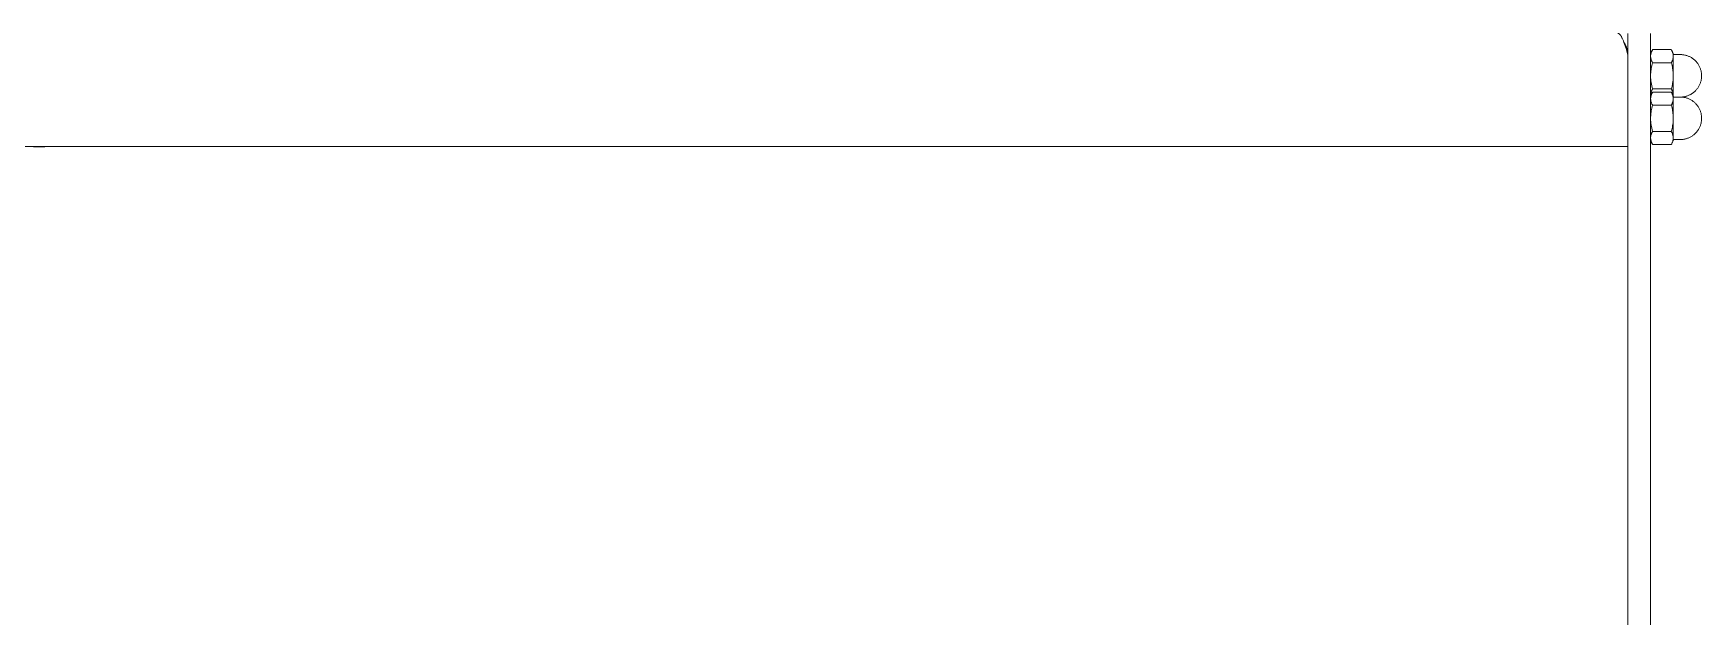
# Model space of a CAD drawing. Header units: millimetres. Extents: x -402 to 3954, y -41 to 3282.
# Drawn here: x 1128 to 1717, y 2679 to 2885 of the extents above; entities that cross this region are included whole.
import ezdxf

# ---------------------------------------------------------------- set-up
doc = ezdxf.new("R2010")
doc.units = ezdxf.units.MM
doc.layers.add('ZANO_R', color=7, linetype='Continuous', lineweight=0)

msp = doc.modelspace()

# ---------------------------------------------------------------- linework, layer by layer
at = {"layer": 'ZANO_R'}
for p, q in [((1687.05, 2885.04), (1687.03, 2885.04)), ((1687.08, 2885.04), (1687.05, 2885.04)), ((1687.1, 2885.04), (1687.08, 2885.04)), ((1687.12, 2885.04), (1687.1, 2885.04)), ((1687.14, 2885.03), (1687.12, 2885.04)), ((1687.17, 2885.03), (1687.14, 2885.03)), ((1687.19, 2885.02), (1687.17, 2885.03)), ((1687.21, 2885.02), (1687.19, 2885.02)), ((1687.22, 2885.01), (1687.21, 2885.02)), ((1687.24, 2885.01), (1687.22, 2885.01)), ((1687.25, 2885.01), (1687.24, 2885.01)), ((1687.26, 2885), (1687.25, 2885.01)), ((1687.29, 2884.99), (1687.26, 2885)), ((1687.32, 2884.98), (1687.29, 2884.99)), ((1687.34, 2884.97), (1687.32, 2884.98)), ((1687.37, 2884.96), (1687.34, 2884.97)), ((1687.39, 2884.95), (1687.37, 2884.96)), ((1687.41, 2884.94), (1687.39, 2884.95)), ((1687.44, 2884.92), (1687.41, 2884.94)), ((1687.47, 2884.9), (1687.44, 2884.92)), ((1687.49, 2884.89), (1687.47, 2884.9)), ((1687.52, 2884.87), (1687.49, 2884.89)), ((1687.54, 2884.85), (1687.52, 2884.87)), ((1687.57, 2884.83), (1687.54, 2884.85)), ((1687.59, 2884.81), (1687.57, 2884.83)), ((1687.62, 2884.79), (1687.59, 2884.81)), ((1687.64, 2884.77), (1687.62, 2884.79)), ((1687.66, 2884.75), (1687.64, 2884.77)), ((1687.71, 2884.71), (1687.66, 2884.75)), ((1687.75, 2884.67), (1687.71, 2884.71)), ((1687.8, 2884.62), (1687.75, 2884.67)), ((1687.85, 2884.56), (1687.8, 2884.62)), ((1687.91, 2884.49), (1687.85, 2884.56)), ((1687.96, 2884.43), (1687.91, 2884.49)), ((1688.01, 2884.36), (1687.96, 2884.43)), ((1688.06, 2884.29), (1688.01, 2884.36)), ((1688.11, 2884.22), (1688.06, 2884.29)), ((1688.2, 2884.07), (1688.11, 2884.22)), ((1688.31, 2883.89), (1688.2, 2884.07)), ((1688.41, 2883.7), (1688.31, 2883.89)), ((1688.51, 2883.51), (1688.41, 2883.7)), ((1690.63, 2885.04), (1690.63, 2877.44)), ((1698.63, 2875.04), (1698.63, 2885.04)), ((1688.61, 2883.32), (1688.51, 2883.51)), ((1688.71, 2883.08), (1688.61, 2883.32)), ((1688.82, 2882.85), (1688.71, 2883.08)), ((1689.01, 2882.38), (1688.82, 2882.85)), ((1689.24, 2881.77), (1689.01, 2882.38)), ((1689.2, 2881.88), (1689.35, 2881.67)), ((1689.46, 2881.16), (1689.24, 2881.77)), ((1689.35, 2881.67), (1689.49, 2881.45)), ((1689.96, 2879.65), (1689.46, 2881.16)), ((1689.49, 2881.45), (1689.62, 2881.23)), ((1689.62, 2881.23), (1689.74, 2881)), ((1689.74, 2881), (1689.86, 2880.78)), ((1689.86, 2880.78), (1689.97, 2880.54)), ((1690.63, 2877.44), (1689.96, 2879.65)), ((1689.97, 2880.54), (1690.07, 2880.31)), ((1690.07, 2880.31), (1690.16, 2880.07)), ((1690.16, 2880.07), (1690.25, 2879.83)), ((1690.25, 2879.83), (1690.3, 2879.65)), ((1690.31, 2879.65), (1690.37, 2879.41)), ((1690.37, 2879.41), (1690.43, 2879.17)), ((1690.43, 2879.17), (1690.49, 2878.92)), ((1690.49, 2878.92), (1690.52, 2878.74)), ((1690.52, 2878.74), (1690.55, 2878.56)), ((1690.55, 2878.56), (1690.57, 2878.37)), ((1690.57, 2878.37), (1690.6, 2878.19)), ((1690.59, 2878.19), (1690.61, 2878)), ((1690.61, 2878), (1690.62, 2877.82)), ((1690.62, 2877.82), (1690.63, 2877.63)), ((1698.63, 2878.04), (1699.26, 2879.14)), ((1698.72, 2877.73), (1698.75, 2877.88)), ((1698.75, 2877.88), (1698.79, 2878.03)), ((1698.79, 2878.03), (1698.83, 2878.17)), ((1698.83, 2878.17), (1698.88, 2878.32)), ((1698.88, 2878.32), (1698.93, 2878.46)), ((1698.93, 2878.46), (1698.99, 2878.6)), ((1698.99, 2878.6), (1699.05, 2878.74)), ((1699.05, 2878.74), (1699.12, 2878.88)), ((1699.12, 2878.88), (1699.19, 2879.02)), ((1699.19, 2879.02), (1699.27, 2879.15)), ((1699.27, 2879.15), (1699.35, 2879.28)), ((1705.92, 2879.28), (1699.35, 2879.28)), ((1705.92, 2879.28), (1706, 2879.15)), ((1706, 2879.15), (1706.07, 2879.02)), ((1706.63, 2878.04), (1706, 2879.14)), ((1706.07, 2879.02), (1706.14, 2878.88)), ((1706.14, 2878.88), (1706.21, 2878.74)), ((1706.21, 2878.74), (1706.27, 2878.6)), ((1706.27, 2878.6), (1706.33, 2878.46)), ((1706.33, 2878.46), (1706.38, 2878.32)), ((1706.38, 2878.32), (1706.43, 2878.17)), ((1706.43, 2878.17), (1706.47, 2878.03)), ((1706.47, 2878.03), (1706.51, 2877.88)), ((1706.51, 2877.88), (1706.54, 2877.73)), ((1706.63, 2876.97), (1706.63, 2878.04)), ((1706.63, 2877.77), (1706.63, 2877.77)), ((1706.63, 2877.77), (1706.63, 2877.76)), ((1690.63, 2875.04), (1690.63, 2877.44)), ((1690.63, 2485.04), (1690.63, 2875.04)), ((1698.63, 2876.97), (1698.64, 2877.12)), ((1698.65, 2876.71), (1698.63, 2876.86)), ((1698.63, 2875.04), (1698.63, 2485.04)), ((1698.64, 2877.12), (1698.65, 2877.27)), ((1698.65, 2877.27), (1698.67, 2877.43)), ((1698.66, 2876.55), (1698.65, 2876.71)), ((1698.69, 2876.4), (1698.66, 2876.55)), ((1698.67, 2877.43), (1698.69, 2877.58)), ((1698.69, 2877.58), (1698.72, 2877.73)), ((1698.71, 2876.24), (1698.69, 2876.4)), ((1698.75, 2876.09), (1698.71, 2876.24)), ((1698.72, 2871.64), (1698.79, 2872.13)), ((1698.79, 2875.94), (1698.75, 2876.09)), ((1698.83, 2875.79), (1698.79, 2875.94)), ((1698.79, 2872.13), (1698.87, 2872.62)), ((1698.88, 2875.64), (1698.83, 2875.79)), ((1698.87, 2872.62), (1698.97, 2873.14)), ((1698.93, 2875.5), (1698.88, 2875.64)), ((1698.99, 2875.35), (1698.93, 2875.5)), ((1698.97, 2873.14), (1699.08, 2873.65)), ((1699.05, 2875.21), (1698.99, 2875.35)), ((1699.12, 2875.07), (1699.05, 2875.21)), ((1699.08, 2873.65), (1699.21, 2874.16)), ((1699.19, 2874.93), (1699.12, 2875.07)), ((1699.27, 2874.79), (1699.19, 2874.93)), ((1699.21, 2874.16), (1699.35, 2874.66)), ((1699.35, 2874.66), (1699.27, 2874.79)), ((1699.35, 2874.66), (1705.92, 2874.66)), ((1706, 2874.79), (1705.92, 2874.66)), ((1705.92, 2874.66), (1706.06, 2874.16)), ((1706.07, 2874.92), (1706, 2874.79)), ((1706.06, 2874.16), (1706.18, 2873.65)), ((1706.14, 2875.06), (1706.07, 2874.92)), ((1706.21, 2875.2), (1706.14, 2875.06)), ((1706.18, 2873.65), (1706.3, 2873.14)), ((1706.27, 2875.34), (1706.21, 2875.2)), ((1706.33, 2875.48), (1706.27, 2875.34)), ((1706.3, 2873.14), (1706.4, 2872.62)), ((1706.38, 2875.62), (1706.33, 2875.48)), ((1706.43, 2875.77), (1706.38, 2875.62)), ((1706.4, 2872.62), (1706.47, 2872.2)), ((1706.47, 2875.91), (1706.43, 2875.77)), ((1706.51, 2876.06), (1706.47, 2875.91)), ((1706.47, 2872.2), (1706.53, 2871.77)), ((1706.54, 2876.21), (1706.51, 2876.06)), ((1706.54, 2877.73), (1706.57, 2877.58)), ((1706.57, 2876.36), (1706.54, 2876.21)), ((1706.57, 2877.58), (1706.59, 2877.43)), ((1706.59, 2876.51), (1706.57, 2876.36)), ((1706.59, 2877.43), (1706.61, 2877.27)), ((1706.61, 2876.66), (1706.59, 2876.51)), ((1706.61, 2877.27), (1706.62, 2877.12)), ((1706.62, 2876.82), (1706.61, 2876.66)), ((1706.62, 2877.12), (1706.63, 2876.97)), ((1706.63, 2876.97), (1706.62, 2876.82)), ((1706.63, 2877.76), (1706.64, 2877.75)), ((1706.63, 2870.29), (1706.63, 2876.97)), ((1706.64, 2877.75), (1706.64, 2877.74)), ((1706.64, 2877.74), (1706.64, 2877.73)), ((1706.64, 2877.73), (1706.64, 2877.72)), ((1706.64, 2877.72), (1706.64, 2877.71)), ((1706.64, 2877.71), (1706.65, 2877.71)), ((1706.65, 2877.71), (1706.65, 2877.7)), ((1706.65, 2877.7), (1706.65, 2877.69)), ((1706.65, 2877.69), (1706.66, 2877.68)), ((1706.66, 2877.68), (1706.66, 2877.67)), ((1706.66, 2877.67), (1706.67, 2877.67)), ((1706.67, 2877.67), (1706.67, 2877.66)), ((1706.67, 2877.66), (1706.67, 2877.65)), ((1706.67, 2877.65), (1706.68, 2877.64)), ((1706.68, 2877.64), (1706.68, 2877.64)), ((1706.68, 2877.64), (1706.69, 2877.63)), ((1706.69, 2877.63), (1706.7, 2877.62)), ((1706.7, 2877.62), (1706.7, 2877.62)), ((1706.7, 2877.62), (1706.71, 2877.61)), ((1706.71, 2877.61), (1706.71, 2877.61)), ((1706.71, 2877.61), (1706.72, 2877.6)), ((1706.72, 2877.6), (1706.73, 2877.59)), ((1706.73, 2877.59), (1706.73, 2877.59)), ((1706.73, 2877.59), (1706.74, 2877.58)), ((1706.74, 2877.58), (1706.75, 2877.58)), ((1706.75, 2877.58), (1706.76, 2877.58)), ((1706.76, 2877.58), (1706.76, 2877.57)), ((1706.76, 2877.57), (1706.77, 2877.57)), ((1706.77, 2877.57), (1706.78, 2877.56)), ((1706.78, 2877.56), (1706.79, 2877.56)), ((1706.79, 2877.56), (1706.8, 2877.56)), ((1706.8, 2877.56), (1706.8, 2877.55)), ((1706.8, 2877.55), (1706.81, 2877.55)), ((1706.81, 2877.55), (1706.82, 2877.55)), ((1706.82, 2877.55), (1706.83, 2877.55)), ((1706.83, 2877.55), (1706.84, 2877.55)), ((1706.84, 2877.55), (1706.85, 2877.54)), ((1706.85, 2877.54), (1706.86, 2877.54)), ((1706.86, 2877.54), (1706.86, 2877.54)), ((1706.86, 2877.54), (1706.87, 2877.54)), ((1706.87, 2877.54), (1706.88, 2877.54)), ((1709.13, 2877.54), (1706.88, 2877.54)), ((1709.13, 2877.54), (1709.39, 2877.54)), ((1709.39, 2877.54), (1709.64, 2877.52)), ((1709.64, 2877.52), (1709.9, 2877.5)), ((1709.9, 2877.5), (1710.15, 2877.47)), ((1710.15, 2877.47), (1710.41, 2877.43)), ((1710.41, 2877.43), (1710.66, 2877.38)), ((1710.66, 2877.38), (1710.91, 2877.33)), ((1710.91, 2877.33), (1711.15, 2877.26)), ((1711.15, 2877.26), (1711.4, 2877.19)), ((1711.4, 2877.19), (1711.64, 2877.11)), ((1711.64, 2877.11), (1711.88, 2877.02)), ((1711.88, 2877.02), (1712.12, 2876.92)), ((1712.12, 2876.92), (1712.35, 2876.81)), ((1712.35, 2876.81), (1712.58, 2876.7)), ((1712.58, 2876.7), (1712.81, 2876.58)), ((1712.81, 2876.58), (1713.03, 2876.45)), ((1713.03, 2876.45), (1713.24, 2876.31)), ((1713.24, 2876.31), (1713.46, 2876.17)), ((1713.46, 2876.17), (1713.66, 2876.02)), ((1713.66, 2876.02), (1713.86, 2875.86)), ((1713.86, 2875.86), (1714.06, 2875.69)), ((1714.06, 2875.69), (1714.25, 2875.52)), ((1714.25, 2875.52), (1714.43, 2875.34)), ((1714.43, 2875.34), (1714.61, 2875.16)), ((1714.61, 2875.16), (1714.78, 2874.97)), ((1714.78, 2874.97), (1714.95, 2874.77)), ((1714.95, 2874.77), (1715.11, 2874.57)), ((1715.11, 2874.57), (1715.26, 2874.37)), ((1715.26, 2874.37), (1715.4, 2874.15)), ((1715.4, 2874.15), (1715.54, 2873.94)), ((1715.54, 2873.94), (1715.67, 2873.72)), ((1715.67, 2873.72), (1715.79, 2873.49)), ((1715.79, 2873.49), (1715.9, 2873.26)), ((1715.9, 2873.26), (1716.01, 2873.03)), ((1716.01, 2873.03), (1716.11, 2872.79)), ((1716.11, 2872.79), (1716.2, 2872.55)), ((1716.2, 2872.55), (1716.28, 2872.31)), ((1716.28, 2872.31), (1716.35, 2872.07)), ((1716.35, 2872.07), (1716.42, 2871.82)), ((1698.63, 2870.15), (1698.65, 2870.65)), ((1698.63, 2870.24), (1698.63, 2870.33)), ((1698.65, 2869.36), (1698.63, 2869.93)), ((1698.65, 2870.65), (1698.68, 2871.15)), ((1698.69, 2868.79), (1698.65, 2869.36)), ((1698.68, 2871.15), (1698.72, 2871.64)), ((1698.75, 2868.22), (1698.69, 2868.79)), ((1698.83, 2867.65), (1698.75, 2868.22)), ((1698.93, 2867.09), (1698.83, 2867.65)), ((1699.05, 2866.53), (1698.93, 2867.09)), ((1699.19, 2865.97), (1699.05, 2866.53)), ((1706.19, 2866.43), (1706.06, 2865.92)), ((1706.3, 2866.94), (1706.19, 2866.43)), ((1706.4, 2867.45), (1706.3, 2866.94)), ((1706.48, 2867.96), (1706.4, 2867.45)), ((1706.54, 2868.48), (1706.48, 2867.96)), ((1706.53, 2871.77), (1706.57, 2871.34)), ((1706.59, 2869), (1706.54, 2868.48)), ((1706.57, 2871.34), (1706.6, 2870.91)), ((1706.62, 2869.52), (1706.59, 2869)), ((1706.6, 2870.91), (1706.62, 2870.47)), ((1706.62, 2870.47), (1706.63, 2870.04)), ((1706.63, 2870.04), (1706.62, 2869.52)), ((1706.63, 2863.16), (1706.63, 2869.87)), ((1715.54, 2866.14), (1715.4, 2865.93)), ((1715.67, 2866.37), (1715.54, 2866.14)), ((1715.79, 2866.59), (1715.67, 2866.37)), ((1715.9, 2866.82), (1715.79, 2866.59)), ((1716.01, 2867.05), (1715.9, 2866.82)), ((1716.11, 2867.29), (1716.01, 2867.05)), ((1716.2, 2867.53), (1716.11, 2867.29)), ((1716.28, 2867.77), (1716.2, 2867.53)), ((1716.35, 2868.02), (1716.28, 2867.77)), ((1716.42, 2868.27), (1716.35, 2868.02)), ((1716.42, 2871.82), (1716.47, 2871.57)), ((1716.47, 2868.52), (1716.42, 2868.27)), ((1716.47, 2871.57), (1716.52, 2871.32)), ((1716.52, 2868.77), (1716.47, 2868.52)), ((1716.52, 2871.32), (1716.56, 2871.06)), ((1716.56, 2869.02), (1716.52, 2868.77)), ((1716.56, 2871.06), (1716.59, 2870.81)), ((1716.59, 2869.27), (1716.56, 2869.02)), ((1716.59, 2870.81), (1716.61, 2870.55)), ((1716.61, 2869.53), (1716.59, 2869.27)), ((1716.61, 2870.55), (1716.63, 2870.3)), ((1716.63, 2869.79), (1716.61, 2869.53)), ((1716.63, 2870.3), (1716.63, 2870.04)), ((1716.63, 2870.04), (1716.63, 2869.79)), ((1698.63, 2863.04), (1699.26, 2864.14)), ((1698.63, 2863.11), (1698.64, 2863.27)), ((1698.63, 2861.97), (1698.64, 2862.12)), ((1698.64, 2861.82), (1698.63, 2861.97)), ((1698.64, 2863.27), (1698.65, 2863.42)), ((1698.64, 2862.12), (1698.65, 2862.27)), ((1698.65, 2861.66), (1698.64, 2861.82)), ((1698.65, 2863.42), (1698.67, 2863.57)), ((1698.65, 2862.27), (1698.67, 2862.43)), ((1698.67, 2861.51), (1698.65, 2861.66)), ((1698.67, 2863.57), (1698.69, 2863.72)), ((1698.67, 2862.43), (1698.69, 2862.58)), ((1698.69, 2861.36), (1698.67, 2861.51)), ((1698.69, 2863.72), (1698.72, 2863.87)), ((1698.69, 2862.58), (1698.72, 2862.73)), ((1698.72, 2861.21), (1698.69, 2861.36)), ((1698.72, 2863.87), (1698.75, 2864.02)), ((1698.72, 2862.73), (1698.75, 2862.88)), ((1698.75, 2861.06), (1698.72, 2861.21)), ((1698.75, 2864.02), (1698.79, 2864.17)), ((1698.75, 2862.88), (1698.79, 2863.03)), ((1698.79, 2860.91), (1698.75, 2861.06)), ((1698.79, 2864.17), (1698.83, 2864.32)), ((1698.79, 2863.03), (1698.83, 2863.17)), ((1698.83, 2860.77), (1698.79, 2860.91)), ((1698.83, 2864.32), (1698.88, 2864.46)), ((1698.83, 2863.17), (1698.88, 2863.32)), ((1698.88, 2860.62), (1698.83, 2860.77)), ((1698.88, 2864.46), (1698.93, 2864.6)), ((1698.88, 2863.32), (1698.93, 2863.46)), ((1698.93, 2860.48), (1698.88, 2860.62)), ((1698.93, 2864.6), (1698.99, 2864.75)), ((1698.93, 2863.46), (1698.99, 2863.6)), ((1698.99, 2860.34), (1698.93, 2860.48)), ((1698.99, 2864.75), (1699.05, 2864.89)), ((1698.99, 2863.6), (1699.05, 2863.74)), ((1699.05, 2860.2), (1698.99, 2860.34)), ((1699.05, 2864.89), (1699.12, 2865.02)), ((1699.05, 2863.74), (1699.12, 2863.88)), ((1699.12, 2860.06), (1699.05, 2860.2)), ((1699.12, 2865.02), (1699.19, 2865.16)), ((1699.12, 2863.88), (1699.19, 2864.02)), ((1699.35, 2865.42), (1699.19, 2865.97)), ((1699.19, 2865.16), (1699.27, 2865.29)), ((1699.19, 2864.02), (1699.27, 2864.15)), ((1699.27, 2865.29), (1699.35, 2865.42)), ((1699.27, 2864.15), (1699.35, 2864.28)), ((1699.35, 2865.42), (1705.92, 2865.42)), ((1705.92, 2864.28), (1699.35, 2864.28)), ((1706.06, 2865.92), (1705.92, 2865.42)), ((1705.92, 2865.42), (1706, 2865.29)), ((1705.92, 2864.28), (1706, 2864.15)), ((1706, 2865.29), (1706.07, 2865.16)), ((1706, 2864.15), (1706.07, 2864.02)), ((1706.63, 2863.04), (1706, 2864.14)), ((1706.07, 2865.16), (1706.14, 2865.02)), ((1706.07, 2864.02), (1706.14, 2863.88)), ((1706.14, 2865.02), (1706.21, 2864.89)), ((1706.14, 2863.88), (1706.21, 2863.74)), ((1706.21, 2860.2), (1706.14, 2860.06)), ((1706.21, 2864.89), (1706.27, 2864.75)), ((1706.21, 2863.74), (1706.27, 2863.6)), ((1706.27, 2860.34), (1706.21, 2860.2)), ((1706.27, 2864.75), (1706.33, 2864.6)), ((1706.27, 2863.6), (1706.33, 2863.46)), ((1706.33, 2860.48), (1706.27, 2860.34)), ((1706.33, 2864.6), (1706.38, 2864.46)), ((1706.33, 2863.46), (1706.38, 2863.32)), ((1706.38, 2860.62), (1706.33, 2860.48)), ((1706.38, 2864.46), (1706.43, 2864.32)), ((1706.38, 2863.32), (1706.43, 2863.17)), ((1706.43, 2860.77), (1706.38, 2860.62)), ((1706.43, 2864.32), (1706.47, 2864.17)), ((1706.43, 2863.17), (1706.47, 2863.03)), ((1706.47, 2860.91), (1706.43, 2860.77)), ((1706.47, 2864.17), (1706.51, 2864.02)), ((1706.47, 2863.03), (1706.51, 2862.88)), ((1706.51, 2861.06), (1706.47, 2860.91)), ((1706.51, 2864.02), (1706.54, 2863.87)), ((1706.51, 2862.88), (1706.54, 2862.73)), ((1706.54, 2861.21), (1706.51, 2861.06)), ((1706.54, 2863.87), (1706.57, 2863.72)), ((1706.54, 2862.73), (1706.57, 2862.58)), ((1706.57, 2861.36), (1706.54, 2861.21)), ((1706.57, 2863.72), (1706.59, 2863.57)), ((1706.57, 2862.58), (1706.59, 2862.43)), ((1706.59, 2861.51), (1706.57, 2861.36)), ((1706.59, 2863.57), (1706.61, 2863.42)), ((1706.59, 2862.43), (1706.61, 2862.27)), ((1706.61, 2861.66), (1706.59, 2861.51)), ((1706.61, 2863.42), (1706.62, 2863.27)), ((1706.61, 2862.27), (1706.62, 2862.12)), ((1706.62, 2861.82), (1706.61, 2861.66)), ((1706.62, 2863.27), (1706.63, 2863.11)), ((1706.62, 2862.12), (1706.63, 2861.97)), ((1706.63, 2861.97), (1706.62, 2861.82)), ((1706.63, 2863.11), (1706.63, 2863.04)), ((1706.63, 2861.97), (1706.63, 2863.04)), ((1706.63, 2862.77), (1706.63, 2862.76)), ((1706.63, 2862.76), (1706.63, 2862.75)), ((1706.63, 2862.75), (1706.64, 2862.74)), ((1706.63, 2855.29), (1706.63, 2861.97)), ((1706.64, 2862.74), (1706.64, 2862.73)), ((1706.64, 2862.73), (1706.64, 2862.73)), ((1706.64, 2862.73), (1706.64, 2862.72)), ((1706.64, 2862.72), (1706.65, 2862.71)), ((1706.65, 2862.71), (1706.65, 2862.7)), ((1706.65, 2862.7), (1706.65, 2862.69)), ((1706.65, 2862.69), (1706.66, 2862.69)), ((1706.66, 2862.69), (1706.66, 2862.68)), ((1706.66, 2862.68), (1706.66, 2862.67)), ((1706.66, 2862.67), (1706.67, 2862.66)), ((1706.67, 2862.66), (1706.67, 2862.66)), ((1706.67, 2862.66), (1706.68, 2862.65)), ((1706.68, 2862.65), (1706.68, 2862.64)), ((1706.68, 2862.64), (1706.69, 2862.63)), ((1706.69, 2862.63), (1706.69, 2862.63)), ((1706.69, 2862.63), (1706.7, 2862.62)), ((1706.7, 2862.62), (1706.7, 2862.62)), ((1706.7, 2862.62), (1706.71, 2862.61)), ((1706.71, 2862.61), (1706.72, 2862.6)), ((1706.72, 2862.6), (1706.72, 2862.6)), ((1706.72, 2862.6), (1706.73, 2862.59)), ((1706.73, 2862.59), (1706.74, 2862.59)), ((1706.74, 2862.59), (1706.74, 2862.58)), ((1706.74, 2862.58), (1706.75, 2862.58)), ((1706.75, 2862.58), (1706.76, 2862.57)), ((1706.76, 2862.57), (1706.77, 2862.57)), ((1706.77, 2862.57), (1706.77, 2862.57)), ((1706.77, 2862.57), (1706.78, 2862.56)), ((1706.78, 2862.56), (1706.79, 2862.56)), ((1706.79, 2862.56), (1706.8, 2862.56)), ((1706.8, 2862.56), (1706.81, 2862.55)), ((1706.81, 2862.55), (1706.81, 2862.55)), ((1706.81, 2862.55), (1706.82, 2862.55)), ((1706.82, 2862.55), (1706.83, 2862.55)), ((1706.83, 2862.55), (1706.84, 2862.55)), ((1706.84, 2862.55), (1706.85, 2862.54)), ((1706.85, 2862.54), (1706.86, 2862.54)), ((1706.86, 2862.54), (1706.86, 2862.54)), ((1706.86, 2862.54), (1706.87, 2862.54)), ((1706.87, 2862.54), (1706.88, 2862.54)), ((1709.13, 2862.54), (1706.88, 2862.54)), ((1709.39, 2862.55), (1709.13, 2862.54)), ((1709.13, 2862.54), (1709.39, 2862.54)), ((1709.64, 2862.56), (1709.39, 2862.55)), ((1709.39, 2862.54), (1709.64, 2862.52)), ((1709.9, 2862.58), (1709.64, 2862.56)), ((1709.64, 2862.52), (1709.9, 2862.5)), ((1710.15, 2862.61), (1709.9, 2862.58)), ((1709.9, 2862.5), (1710.15, 2862.47)), ((1710.41, 2862.65), (1710.15, 2862.61)), ((1710.15, 2862.47), (1710.41, 2862.43)), ((1710.66, 2862.7), (1710.41, 2862.65)), ((1710.41, 2862.43), (1710.66, 2862.38)), ((1710.91, 2862.75), (1710.66, 2862.7)), ((1710.66, 2862.38), (1710.91, 2862.33)), ((1711.15, 2862.82), (1710.91, 2862.75)), ((1710.91, 2862.33), (1711.15, 2862.26)), ((1711.4, 2862.89), (1711.15, 2862.82)), ((1711.15, 2862.26), (1711.4, 2862.19)), ((1711.64, 2862.97), (1711.4, 2862.89)), ((1711.4, 2862.19), (1711.64, 2862.11)), ((1711.88, 2863.06), (1711.64, 2862.97)), ((1711.64, 2862.11), (1711.88, 2862.02)), ((1712.12, 2863.16), (1711.88, 2863.06)), ((1711.88, 2862.02), (1712.12, 2861.92)), ((1712.35, 2863.27), (1712.12, 2863.16)), ((1712.12, 2861.92), (1712.35, 2861.81)), ((1712.58, 2863.38), (1712.35, 2863.27)), ((1712.35, 2861.81), (1712.58, 2861.7)), ((1712.81, 2863.5), (1712.58, 2863.38)), ((1712.58, 2861.7), (1712.81, 2861.58)), ((1713.03, 2863.63), (1712.81, 2863.5)), ((1712.81, 2861.58), (1713.03, 2861.45)), ((1713.24, 2863.77), (1713.03, 2863.63)), ((1713.03, 2861.45), (1713.24, 2861.31)), ((1713.46, 2863.91), (1713.24, 2863.77)), ((1713.24, 2861.31), (1713.46, 2861.17)), ((1713.66, 2864.07), (1713.46, 2863.91)), ((1713.46, 2861.17), (1713.66, 2861.02)), ((1713.86, 2864.22), (1713.66, 2864.07)), ((1713.66, 2861.02), (1713.86, 2860.86)), ((1714.06, 2864.39), (1713.86, 2864.22)), ((1713.86, 2860.86), (1714.06, 2860.69)), ((1714.25, 2864.56), (1714.06, 2864.39)), ((1714.06, 2860.69), (1714.25, 2860.52)), ((1714.43, 2864.74), (1714.25, 2864.56)), ((1714.25, 2860.52), (1714.43, 2860.34)), ((1714.61, 2864.92), (1714.43, 2864.74)), ((1714.43, 2860.34), (1714.61, 2860.16)), ((1714.78, 2865.11), (1714.61, 2864.92)), ((1714.61, 2860.16), (1714.78, 2859.97)), ((1714.95, 2865.31), (1714.78, 2865.11)), ((1715.11, 2865.51), (1714.95, 2865.31)), ((1715.26, 2865.72), (1715.11, 2865.51)), ((1715.4, 2865.93), (1715.26, 2865.72)), ((1698.63, 2855.04), (1698.64, 2855.47)), ((1698.65, 2854.36), (1698.63, 2854.93)), ((1698.64, 2855.47), (1698.66, 2855.91)), ((1698.69, 2853.79), (1698.65, 2854.36)), ((1698.66, 2855.91), (1698.69, 2856.34)), ((1698.69, 2856.34), (1698.74, 2856.77)), ((1698.74, 2856.77), (1698.8, 2857.2)), ((1698.8, 2857.2), (1698.87, 2857.62)), ((1698.87, 2857.62), (1698.97, 2858.14)), ((1698.97, 2858.14), (1699.08, 2858.65)), ((1699.08, 2858.65), (1699.21, 2859.16)), ((1699.19, 2859.92), (1699.12, 2860.06)), ((1699.27, 2859.79), (1699.19, 2859.92)), ((1699.21, 2859.16), (1699.35, 2859.66)), ((1699.35, 2859.66), (1699.27, 2859.79)), ((1699.35, 2859.66), (1705.92, 2859.66)), ((1706, 2859.79), (1705.92, 2859.66)), ((1705.92, 2859.66), (1706.06, 2859.16)), ((1706.07, 2859.92), (1706, 2859.79)), ((1706.06, 2859.16), (1706.18, 2858.65)), ((1706.14, 2860.06), (1706.07, 2859.92)), ((1706.18, 2858.65), (1706.3, 2858.14)), ((1706.3, 2858.14), (1706.4, 2857.62)), ((1706.4, 2857.62), (1706.47, 2857.2)), ((1706.47, 2857.2), (1706.53, 2856.77)), ((1706.53, 2856.77), (1706.57, 2856.34)), ((1706.57, 2856.34), (1706.6, 2855.91)), ((1706.62, 2854.52), (1706.59, 2854)), ((1706.6, 2855.91), (1706.62, 2855.47)), ((1706.62, 2855.47), (1706.63, 2855.04)), ((1706.63, 2855.04), (1706.62, 2854.52)), ((1706.63, 2848.16), (1706.63, 2854.87)), ((1714.78, 2859.97), (1714.95, 2859.77)), ((1714.95, 2859.77), (1715.11, 2859.57)), ((1715.11, 2859.57), (1715.26, 2859.37)), ((1715.26, 2859.37), (1715.4, 2859.15)), ((1715.4, 2859.15), (1715.54, 2858.94)), ((1715.54, 2858.94), (1715.67, 2858.72)), ((1715.67, 2858.72), (1715.79, 2858.49)), ((1715.79, 2858.49), (1715.9, 2858.26)), ((1715.9, 2858.26), (1716.01, 2858.03)), ((1716.01, 2858.03), (1716.11, 2857.79)), ((1716.11, 2857.79), (1716.2, 2857.55)), ((1716.2, 2857.55), (1716.28, 2857.31)), ((1716.28, 2857.31), (1716.35, 2857.07)), ((1716.35, 2857.07), (1716.42, 2856.82)), ((1716.42, 2856.82), (1716.47, 2856.57)), ((1716.47, 2856.57), (1716.52, 2856.32)), ((1716.52, 2856.32), (1716.56, 2856.06)), ((1716.56, 2856.06), (1716.59, 2855.81)), ((1716.59, 2854.27), (1716.56, 2854.02)), ((1716.59, 2855.81), (1716.61, 2855.55)), ((1716.61, 2854.53), (1716.59, 2854.27)), ((1716.61, 2855.55), (1716.63, 2855.3)), ((1716.63, 2854.79), (1716.61, 2854.53)), ((1716.63, 2855.3), (1716.63, 2855.04)), ((1716.63, 2855.04), (1716.63, 2854.79)), ((1698.64, 2848.27), (1698.65, 2848.42)), ((1698.65, 2848.42), (1698.67, 2848.57)), ((1698.67, 2848.57), (1698.69, 2848.72)), ((1698.75, 2853.22), (1698.69, 2853.79)), ((1698.69, 2848.72), (1698.72, 2848.87)), ((1698.72, 2848.87), (1698.75, 2849.02)), ((1698.83, 2852.65), (1698.75, 2853.22)), ((1698.75, 2849.02), (1698.79, 2849.17)), ((1698.79, 2849.17), (1698.83, 2849.32)), ((1698.93, 2852.09), (1698.83, 2852.65)), ((1698.83, 2849.32), (1698.88, 2849.46)), ((1698.88, 2849.46), (1698.93, 2849.6)), ((1699.05, 2851.53), (1698.93, 2852.09)), ((1698.93, 2849.6), (1698.99, 2849.75)), ((1698.99, 2849.75), (1699.05, 2849.89)), ((1699.19, 2850.97), (1699.05, 2851.53)), ((1699.05, 2849.89), (1699.12, 2850.02)), ((1699.12, 2850.02), (1699.19, 2850.16)), ((1699.35, 2850.42), (1699.19, 2850.97)), ((1699.19, 2850.16), (1699.27, 2850.29)), ((1699.27, 2850.29), (1699.35, 2850.42)), ((1699.35, 2850.42), (1705.92, 2850.42)), ((1706.06, 2850.92), (1705.92, 2850.42)), ((1705.92, 2850.42), (1706, 2850.29)), ((1706, 2850.29), (1706.07, 2850.16)), ((1706.19, 2851.43), (1706.06, 2850.92)), ((1706.07, 2850.16), (1706.14, 2850.02)), ((1706.14, 2850.02), (1706.21, 2849.89)), ((1706.3, 2851.94), (1706.19, 2851.43)), ((1706.21, 2849.89), (1706.27, 2849.75)), ((1706.27, 2849.75), (1706.33, 2849.6)), ((1706.4, 2852.45), (1706.3, 2851.94)), ((1706.33, 2849.6), (1706.38, 2849.46)), ((1706.38, 2849.46), (1706.43, 2849.32)), ((1706.48, 2852.96), (1706.4, 2852.45)), ((1706.43, 2849.32), (1706.47, 2849.17)), ((1706.47, 2849.17), (1706.51, 2849.02)), ((1706.54, 2853.48), (1706.48, 2852.96)), ((1706.51, 2849.02), (1706.54, 2848.87)), ((1706.59, 2854), (1706.54, 2853.48)), ((1706.54, 2848.87), (1706.57, 2848.72)), ((1706.57, 2848.72), (1706.59, 2848.57)), ((1706.59, 2848.57), (1706.61, 2848.42)), ((1706.61, 2848.42), (1706.62, 2848.27)), ((1712.58, 2848.38), (1712.35, 2848.27)), ((1712.81, 2848.5), (1712.58, 2848.38)), ((1713.03, 2848.63), (1712.81, 2848.5)), ((1713.24, 2848.77), (1713.03, 2848.63)), ((1713.46, 2848.91), (1713.24, 2848.77)), ((1713.66, 2849.07), (1713.46, 2848.91)), ((1713.86, 2849.22), (1713.66, 2849.07)), ((1714.06, 2849.39), (1713.86, 2849.22)), ((1714.25, 2849.56), (1714.06, 2849.39)), ((1714.43, 2849.74), (1714.25, 2849.56)), ((1714.61, 2849.92), (1714.43, 2849.74)), ((1714.78, 2850.11), (1714.61, 2849.92)), ((1714.95, 2850.31), (1714.78, 2850.11)), ((1715.11, 2850.51), (1714.95, 2850.31)), ((1715.26, 2850.72), (1715.11, 2850.51)), ((1715.4, 2850.93), (1715.26, 2850.72)), ((1715.54, 2851.14), (1715.4, 2850.93)), ((1715.67, 2851.37), (1715.54, 2851.14)), ((1715.79, 2851.59), (1715.67, 2851.37)), ((1715.9, 2851.82), (1715.79, 2851.59)), ((1716.01, 2852.05), (1715.9, 2851.82)), ((1716.11, 2852.29), (1716.01, 2852.05)), ((1716.2, 2852.53), (1716.11, 2852.29)), ((1716.28, 2852.77), (1716.2, 2852.53)), ((1716.35, 2853.02), (1716.28, 2852.77)), ((1716.42, 2853.27), (1716.35, 2853.02)), ((1716.47, 2853.52), (1716.42, 2853.27)), ((1716.52, 2853.77), (1716.47, 2853.52)), ((1716.56, 2854.02), (1716.52, 2853.77)), ((-89.37, 2845.04), (1690.63, 2845.04)), ((1128.13, 2844.95), (1128.13, 2845.04)), ((1128.13, 2844.95), (1132.13, 2844.95)), ((1132.13, 2844.95), (1132.13, 2845.04)), ((1698.63, 2848.11), (1698.64, 2848.27)), ((1698.64, 2847.96), (1698.63, 2848.11)), ((1698.63, 2847.04), (1699.26, 2845.94)), ((1698.65, 2847.81), (1698.64, 2847.96)), ((1698.67, 2847.66), (1698.65, 2847.81)), ((1698.69, 2847.51), (1698.67, 2847.66)), ((1698.72, 2847.36), (1698.69, 2847.51)), ((1698.75, 2847.21), (1698.72, 2847.36)), ((1698.79, 2847.06), (1698.75, 2847.21)), ((1698.83, 2846.91), (1698.79, 2847.06)), ((1698.88, 2846.77), (1698.83, 2846.91)), ((1698.93, 2846.62), (1698.88, 2846.77)), ((1698.99, 2846.48), (1698.93, 2846.62)), ((1699.05, 2846.34), (1698.99, 2846.48)), ((1699.12, 2846.2), (1699.05, 2846.34)), ((1699.19, 2846.07), (1699.12, 2846.2)), ((1699.27, 2845.93), (1699.19, 2846.07)), ((1699.35, 2845.8), (1699.27, 2845.93)), ((1699.35, 2845.8), (1705.92, 2845.8)), ((1706, 2845.93), (1705.92, 2845.8)), ((1706.63, 2847.04), (1706, 2845.94)), ((1706.07, 2846.07), (1706, 2845.93)), ((1706.14, 2846.2), (1706.07, 2846.07)), ((1706.21, 2846.34), (1706.14, 2846.2)), ((1706.27, 2846.48), (1706.21, 2846.34)), ((1706.33, 2846.62), (1706.27, 2846.48)), ((1706.38, 2846.77), (1706.33, 2846.62)), ((1706.43, 2846.91), (1706.38, 2846.77)), ((1706.47, 2847.06), (1706.43, 2846.91)), ((1706.51, 2847.21), (1706.47, 2847.06)), ((1706.54, 2847.36), (1706.51, 2847.21)), ((1706.57, 2847.51), (1706.54, 2847.36)), ((1706.59, 2847.66), (1706.57, 2847.51)), ((1706.61, 2847.81), (1706.59, 2847.66)), ((1706.62, 2847.96), (1706.61, 2847.81)), ((1706.62, 2848.27), (1706.63, 2848.11)), ((1706.63, 2848.11), (1706.62, 2847.96)), ((1706.63, 2847.04), (1706.63, 2848.07)), ((1706.63, 2847.32), (1706.63, 2847.33)), ((1706.63, 2847.33), (1706.64, 2847.33)), ((1706.63, 2847.31), (1706.63, 2847.32)), ((1706.64, 2847.37), (1706.65, 2847.38)), ((1706.64, 2847.36), (1706.64, 2847.37)), ((1706.64, 2847.35), (1706.64, 2847.36)), ((1706.64, 2847.34), (1706.64, 2847.35)), ((1706.64, 2847.33), (1706.64, 2847.34)), ((1706.65, 2847.39), (1706.66, 2847.4)), ((1706.65, 2847.38), (1706.65, 2847.39)), ((1706.65, 2847.39), (1706.65, 2847.39)), ((1706.66, 2847.41), (1706.67, 2847.42)), ((1706.66, 2847.4), (1706.66, 2847.41)), ((1706.67, 2847.43), (1706.68, 2847.44)), ((1706.67, 2847.42), (1706.67, 2847.43)), ((1706.67, 2847.42), (1706.67, 2847.42)), ((1706.68, 2847.44), (1706.68, 2847.45)), ((1706.68, 2847.45), (1706.69, 2847.45)), ((1706.69, 2847.45), (1706.7, 2847.46)), ((1706.7, 2847.46), (1706.7, 2847.47)), ((1706.7, 2847.47), (1706.71, 2847.47)), ((1706.71, 2847.47), (1706.71, 2847.48)), ((1706.71, 2847.48), (1706.72, 2847.48)), ((1706.72, 2847.48), (1706.73, 2847.49)), ((1706.73, 2847.49), (1706.74, 2847.5)), ((1706.73, 2847.49), (1706.73, 2847.49)), ((1706.74, 2847.5), (1706.75, 2847.5)), ((1706.75, 2847.5), (1706.76, 2847.51)), ((1706.76, 2847.51), (1706.77, 2847.52)), ((1706.76, 2847.51), (1706.76, 2847.51)), ((1706.77, 2847.52), (1706.78, 2847.52)), ((1706.78, 2847.52), (1706.79, 2847.52)), ((1706.79, 2847.52), (1706.8, 2847.53)), ((1706.8, 2847.53), (1706.8, 2847.53)), ((1706.8, 2847.53), (1706.81, 2847.53)), ((1706.81, 2847.53), (1706.82, 2847.53)), ((1706.82, 2847.53), (1706.83, 2847.54)), ((1706.83, 2847.54), (1706.84, 2847.54)), ((1706.84, 2847.54), (1706.85, 2847.54)), ((1706.85, 2847.54), (1706.86, 2847.54)), ((1706.86, 2847.54), (1706.86, 2847.54)), ((1706.86, 2847.54), (1706.87, 2847.54)), ((1706.87, 2847.54), (1706.88, 2847.54)), ((1709.13, 2847.54), (1706.88, 2847.54)), ((1709.39, 2847.55), (1709.13, 2847.54)), ((1709.64, 2847.56), (1709.39, 2847.55)), ((1709.9, 2847.58), (1709.64, 2847.56)), ((1710.15, 2847.61), (1709.9, 2847.58)), ((1710.41, 2847.65), (1710.15, 2847.61)), ((1710.66, 2847.7), (1710.41, 2847.65)), ((1710.91, 2847.75), (1710.66, 2847.7)), ((1711.15, 2847.82), (1710.91, 2847.75)), ((1711.4, 2847.89), (1711.15, 2847.82)), ((1711.64, 2847.97), (1711.4, 2847.89)), ((1711.88, 2848.06), (1711.64, 2847.97)), ((1712.12, 2848.16), (1711.88, 2848.06)), ((1712.35, 2848.27), (1712.12, 2848.16))]:
    msp.add_line(p, q, dxfattribs=at)

doc.saveas('drawing.dxf')
